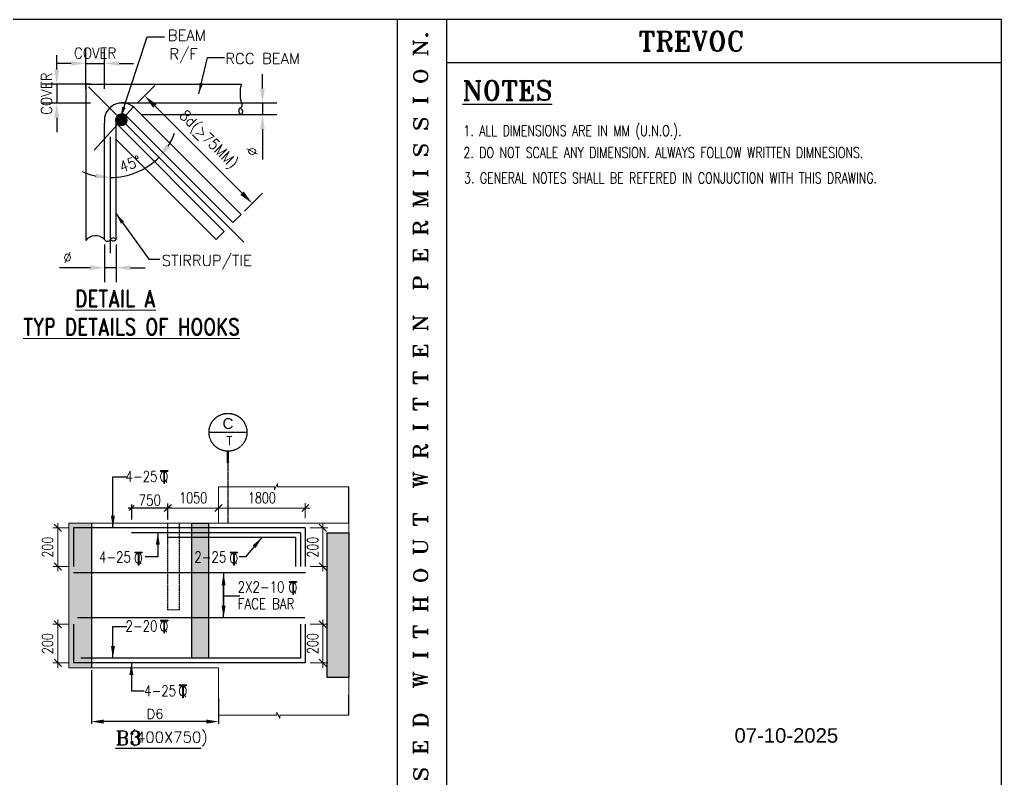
# Model space of a CAD drawing. Header units: millimetres. Extents: x 2061841 to 105821645, y -77612 to 48520811.
# Drawn here: x 2812265 to 2832622, y 43563 to 59297 of the extents above; entities that cross this region are included whole.
import ezdxf
from ezdxf.enums import TextEntityAlignment as Align

# ---------------------------------------------------------------- set-up
doc = ezdxf.new("R2010")
doc.units = ezdxf.units.MM
doc.header["$LTSCALE"] = 10
doc.header["$MEASUREMENT"] = 0
for name, pattern in [('$0$HIDDEN', [0.375, 0.25, -0.125]), ('AUDIT_I_161129175419-4', [0]), ('AUDIT_I_161129175419-5', [0]), ('BASEMENT COLUMN SETTING OUT-PART 2_R4$0$CENTER', [2, 1.25, -0.25, 0.25, -0.25]), ('CENTER', [2, 1.25, -0.25, 0.25, -0.25]), ('CENTER2', [1.125, 0.75, -0.125, 0.125, -0.125])]:
    doc.linetypes.add(name, pattern=pattern)
for name, color, linetype in [('A-ANNO-TEXT', 150, 'Continuous'), ('A-Grid-Tower', 8, 'CENTER'), ('BASEMENT COLUMN SETTING OUT-PART 2_R4$0$A-GRID-MAIN', 2, 'BASEMENT COLUMN SETTING OUT-PART 2_R4$0$CENTER'), ('BEAM', 4, 'Continuous'), ('BEAM HATCH', 252, 'Continuous'), ('BORDER', 5, 'Continuous'), ('DIM', 8, 'Continuous'), ('DIM1', 3, 'Continuous'), ('LEADER', 3, 'Continuous'), ('PF_CENTER', 5, 'CENTER2'), ('PF_PIERCAP', 3, 'Continuous'), ('REB', 4, 'Continuous'), ('REIN', 1, 'Continuous'), ('S-BEAM', 4, 'Continuous'), ('S-NITCH', 4, 'Continuous'), ('SHEET', 7, 'Continuous'), ('SHEET-TEXT', 7, 'Continuous'), ('VIN_BEAM', 4, 'Continuous')]:
    doc.layers.add(name, color=color, linetype=linetype)
for name, color, linetype, lineweight in [('GEN-LEDAR', 3, 'Continuous', 0), ('TEXT', 2, 'Continuous', 25), ('TEXT 3', 1, 'Continuous', 18), ('VIN_SLAB DIMENSION', 3, 'Continuous', 13)]:
    doc.layers.add(name, color=color, linetype=linetype, lineweight=lineweight)
doc.styles.add('200', font='romand.shx', dxfattribs={"width": 0.8, "height": 225})
doc.styles.add('ARIAL', font='arial.ttf')
doc.styles.add('BASEMENT COLUMN SETTING OUT-PART 2_R4$0$MAS-TXTL', font='arial.ttf', dxfattribs={"height": 200})
doc.styles.add('BASEMENT COLUMN SETTING OUT-PART 2_R4$0$MAS-TXTS', font='romans.shx', dxfattribs={"width": 0.8, "height": 180})
doc.styles.add('GRID', font='romand.shx')
doc.styles.add('PK', font='romand.shx', dxfattribs={"width": 0.7, "height": 225})
doc.styles.add('PRP 100', font='romand.shx', dxfattribs={"width": 0.75})
doc.styles.add('RD', font='romand.shx', dxfattribs={"width": 0.9, "height": 225})
doc.styles.add('ROMAND', font='romand', dxfattribs={"height": 200})
doc.styles.add('RT', font='romant.shx', dxfattribs={"height": 250})
doc.dimstyles.new('AR', dxfattribs={"dimtxt": 250, "dimasz": 300, "dimexe": 300, "dimexo": 100, "dimgap": 100, "dimtad": 1, "dimdec": 0, "dimdsep": 46, "dimtxsty": 'RD', "dimcen": 2.5, "dimdle": 100, "dimclrd": 3, "dimclre": 3, "dimclrt": 2, "dimadec": 0, "dimazin": 0, "dimtfac": 1, "dimtdec": 0, "dimtmove": 0, "dimatfit": 3, "dimfxl": 1, "dimtolj": 1, "dimtzin": 0, "dimarcsym": 0})
doc.dimstyles.new('dim', dxfattribs={"dimtxt": 225, "dimasz": 150, "dimexe": 100, "dimexo": 100, "dimgap": 100, "dimtad": 1, "dimdec": 0, "dimlfac": -1, "dimrnd": 5, "dimdsep": 46, "dimtxsty": 'PRP 100', "dimblk": 'OBLIQUE', "dimcen": 1.5, "dimdle": 100, "dimclrd": 3, "dimclre": 3, "dimclrt": 2, "dimadec": 0, "dimazin": 0, "dimtfac": 1, "dimtdec": 0, "dimtix": 1, "dimtmove": 0, "dimatfit": 3, "dimldrblk": 'OBLIQUE', "dimfxl": 200, "dimlwd": -1, "dimlwe": -1, "dimarcsym": 0})
doc.dimstyles.new('GR', dxfattribs={"dimtxt": 225, "dimasz": 100, "dimexe": 50, "dimexo": 50, "dimgap": 40, "dimtad": 1, "dimdec": 0, "dimzin": 0, "dimdsep": 46, "dimtxsty": 'RD', "dimblk1": 'OBLIQUE', "dimblk2": 'OBLIQUE', "dimsah": 1, "dimcen": 0, "dimdle": 100, "dimclrd": 3, "dimclre": 3, "dimclrt": 2, "dimadec": 0, "dimazin": 0, "dimtfac": 1, "dimtdec": 0, "dimtix": 1, "dimtmove": 0, "dimatfit": 3, "dimfxl": 1, "dimtolj": 1, "dimtzin": 0, "dimarcsym": 0})
doc.dimstyles.new('GR1', dxfattribs={"dimtxt": 225, "dimasz": 125, "dimexe": 125, "dimexo": 100, "dimgap": 50, "dimtad": 1, "dimdec": 0, "dimzin": 3, "dimdsep": 46, "dimtxsty": '200', "dimblk1": 'OBLIQUE', "dimblk2": 'OBLIQUE', "dimsah": 1, "dimcen": 0.0625, "dimdle": 125, "dimclrd": 3, "dimclre": 3, "dimclrt": 2, "dimadec": 0, "dimazin": 0, "dimtfac": 1, "dimtdec": 0, "dimtix": 1, "dimtmove": 0, "dimatfit": 3, "dimfxl": 1, "dimtolj": 1, "dimtzin": 0, "dimarcsym": 0})
doc.dimstyles.new('GR2', dxfattribs={"dimtxt": 225, "dimasz": 100, "dimexe": 75, "dimexo": 75, "dimgap": 50, "dimtad": 1, "dimdec": 0, "dimdsep": 46, "dimtxsty": '200', "dimblk1": 'OBLIQUE', "dimblk2": 'OBLIQUE', "dimsah": 1, "dimcen": 50, "dimdle": 75, "dimclrd": 3, "dimclre": 3, "dimclrt": 2, "dimadec": 0, "dimazin": 0, "dimtfac": 1, "dimtdec": 0, "dimtix": 1, "dimtmove": 0, "dimatfit": 3, "dimldrblk": 'OBLIQUE', "dimfxl": 1, "dimtolj": 1, "dimtzin": 0, "dimarcsym": 0})
doc.dimstyles.new('GRID', dxfattribs={"dimtxt": 300, "dimasz": 75, "dimexe": 50, "dimexo": 50, "dimgap": 60, "dimtad": 1, "dimdec": 0, "dimdsep": 46, "dimtxsty": 'GRID', "dimblk1": 'OBLIQUE', "dimblk2": 'OBLIQUE', "dimsah": 1, "dimcen": 2.5, "dimdle": 50, "dimclrd": 3, "dimclre": 3, "dimclrt": 2, "dimadec": 0, "dimazin": 0, "dimtfac": 1, "dimtdec": 0, "dimtmove": 0, "dimatfit": 3, "dimldrblk": 'OBLIQUE', "dimfxl": 1, "dimarcsym": 0})

# ---------------------------------------------------------------- blocks, each defined once
blk = doc.blocks.new('*D1997')
at = {"layer": 'Defpoints', "color": 0, "linetype": 'Continuous', "ltscale": 20, "transparency": 16777216}
for p in [(2813758, 45858, 0), (2816389, 45286, 20), (2813758, 44741)]:
    blk.add_point(p, dxfattribs=at)
at = {"layer": 'DIM1', "color": 3, "linetype": 'Continuous', "lineweight": -2, "ltscale": 20, "transparency": 16777216}
for p, q in [((2813758, 45808), (2813758, 44691)), ((2816389, 45236), (2816389, 44691)), ((2816139, 44741), (2814008, 44741))]:
    blk.add_line(p, q, dxfattribs=at)
at = {"layer": 'DIM1', "color": 3, "linetype": 'Continuous', "ltscale": 20, "transparency": 16777216}
for points in [[(2814008, 44783), (2814008, 44699), (2813758, 44741)], [(2816139, 44783), (2816139, 44699), (2816389, 44741)]]:
    blk.add_solid(points, dxfattribs=at)
at = {"layer": 'DIM1', "color": 2, "linetype": 'Continuous', "ltscale": 20, "transparency": 16777216, "insert": (2815074, 44901), "char_height": 200, "attachment_point": 5, "style": 'GRID'}
blk.add_mtext('D6', dxfattribs=at)
blk = doc.blocks.new('_Oblique')
at = {"color": 0, "linetype": 'ByBlock', "lineweight": -2}
blk.add_line((-0.5, -0.5), (0.5, 0.5), dxfattribs=at)
blk = doc.blocks.new('A$C33BE299A')
at = {"layer": 'SHEET', "color": 4, "style": 'ROMAND'}
for s, height, p in [('T', 170, (-16, 0)), ('Q', 125, (-14, 27))]:
    blk.add_text(s, height=height, dxfattribs=at).set_placement(p)
blk = doc.blocks.new('*D1818')
at = {"layer": 'Defpoints', "color": 0, "transparency": 16777216}
for p in [(2818188, 48758, 52), (2818188, 47958, 51), (2818554, 47958)]:
    blk.add_point(p, dxfattribs=at)
at = {"layer": 'VIN_SLAB DIMENSION', "color": 3, "transparency": 16777216}
for p, q in [((2818554, 48858), (2818554, 47858)), ((2818288, 48758), (2818654, 48758)), ((2818288, 47958), (2818654, 47958))]:
    blk.add_line(p, q, dxfattribs=at)
at = {"layer": 'VIN_SLAB DIMENSION', "color": 3, "transparency": 16777216, "xscale": 150, "yscale": 150, "zscale": 150}
for p, rotation in [((2818554, 48758), 90), ((2818554, 47958), 270)]:
    blk.add_blockref('_Oblique', p, dxfattribs=dict(at, rotation=rotation))
at = {"layer": 'VIN_SLAB DIMENSION', "color": 2, "transparency": 16777216, "insert": (2818342, 48358), "char_height": 225, "attachment_point": 5, "rotation": 90, "style": 'PRP 100'}
blk.add_mtext('200', dxfattribs=at)
blk = doc.blocks.new('OBLIQUE')
blk = doc.blocks.new('*D1819')
at = {"layer": 'Defpoints', "color": 0, "transparency": 16777216}
for p in [(2818188, 46758, 52), (2818188, 45958, 51), (2818554, 45958)]:
    blk.add_point(p, dxfattribs=at)
at = {"layer": 'VIN_SLAB DIMENSION', "color": 3, "transparency": 16777216}
for p, q in [((2818554, 46858), (2818554, 45858)), ((2818288, 46758), (2818654, 46758)), ((2818288, 45958), (2818654, 45958))]:
    blk.add_line(p, q, dxfattribs=at)
at = {"layer": 'VIN_SLAB DIMENSION', "color": 3, "transparency": 16777216, "xscale": 150, "yscale": 150, "zscale": 150}
for p, rotation in [((2818554, 46758), 90), ((2818554, 45958), 270)]:
    blk.add_blockref('_Oblique', p, dxfattribs=dict(at, rotation=rotation))
at = {"layer": 'VIN_SLAB DIMENSION', "color": 2, "transparency": 16777216, "insert": (2818342, 46358), "char_height": 225, "attachment_point": 5, "rotation": 90, "style": 'PRP 100'}
blk.add_mtext('200', dxfattribs=at)
blk = doc.blocks.new('*D1820')
at = {"layer": 'Defpoints', "color": 0, "transparency": 16777216}
for p in [(2815339, 49170), (2815339, 48858, 0), (2816389, 48858, 0)]:
    blk.add_point(p, dxfattribs=at)
at = {"layer": 'VIN_SLAB DIMENSION', "color": 3, "transparency": 16777216}
for p, q in [((2815339, 48958), (2815339, 49270)), ((2816389, 48958), (2816389, 49270)), ((2816489, 49170), (2815239, 49170))]:
    blk.add_line(p, q, dxfattribs=at)
at = {"layer": 'VIN_SLAB DIMENSION', "color": 3, "transparency": 16777216, "xscale": 150, "yscale": 150, "zscale": 150, "rotation": 180}
blk.add_blockref('_Oblique', (2815339, 49170), dxfattribs=at)
at = {"layer": 'VIN_SLAB DIMENSION', "color": 3, "transparency": 16777216, "xscale": 150, "yscale": 150, "zscale": 150}
blk.add_blockref('_Oblique', (2816389, 49170), dxfattribs=at)
at = {"layer": 'VIN_SLAB DIMENSION', "color": 2, "transparency": 16777216, "insert": (2815864, 49382), "char_height": 225, "attachment_point": 5, "style": 'PRP 100'}
blk.add_mtext('1050', dxfattribs=at)
blk = doc.blocks.new('*D1821')
at = {"layer": 'BEAM', "color": 3, "lineweight": -2, "transparency": 16777216}
for p, q in [((2815414, 49170), (2814514, 49170)), ((2814589, 48933), (2814589, 49245)), ((2815339, 48933), (2815339, 49245))]:
    blk.add_line(p, q, dxfattribs=at)
at = {"layer": 'Defpoints', "color": 0, "transparency": 16777216}
for p in [(2814589, 49170), (2814589, 48858, 0), (2815339, 48858, 0)]:
    blk.add_point(p, dxfattribs=at)
at = {"layer": 'BEAM', "color": 3, "lineweight": -2, "transparency": 16777216, "xscale": 100, "yscale": 100, "zscale": 100, "rotation": 180}
blk.add_blockref('_Oblique', (2814589, 49170), dxfattribs=at)
at = {"layer": 'BEAM', "color": 3, "lineweight": -2, "transparency": 16777216, "xscale": 100, "yscale": 100, "zscale": 100}
blk.add_blockref('_Oblique', (2815339, 49170), dxfattribs=at)
at = {"layer": 'BEAM', "color": 2, "transparency": 16777216, "insert": (2814964, 49332), "char_height": 225, "attachment_point": 5, "style": '200'}
blk.add_mtext('\\A1;750', dxfattribs=at)
blk = doc.blocks.new('*D1881')
at = {"layer": 'Defpoints', "color": 0, "transparency": 16777216}
for p in [(2816389, 49170), (2816389, 48858), (2818189, 48858)]:
    blk.add_point(p, dxfattribs=at)
at = {"layer": 'VIN_SLAB DIMENSION', "color": 3, "transparency": 16777216}
for p, q in [((2816389, 48958), (2816389, 49270)), ((2818189, 48958), (2818189, 49270)), ((2818289, 49170), (2816289, 49170))]:
    blk.add_line(p, q, dxfattribs=at)
at = {"layer": 'VIN_SLAB DIMENSION', "color": 3, "transparency": 16777216, "xscale": 150, "yscale": 150, "zscale": 150, "rotation": 180}
blk.add_blockref('_Oblique', (2816389, 49170), dxfattribs=at)
at = {"layer": 'VIN_SLAB DIMENSION', "color": 3, "transparency": 16777216, "xscale": 150, "yscale": 150, "zscale": 150}
blk.add_blockref('_Oblique', (2818189, 49170), dxfattribs=at)
at = {"layer": 'VIN_SLAB DIMENSION', "color": 2, "transparency": 16777216, "insert": (2817289, 49382), "char_height": 225, "attachment_point": 5, "style": 'PRP 100'}
blk.add_mtext('1800', dxfattribs=at)
blk = doc.blocks.new('*D1780')
at = {"layer": 'Defpoints', "color": 0, "linetype": 'AUDIT_I_161129175419-4', "ltscale": 0.25, "transparency": 16777216}
for p in [(2814026, 54737), (2814266, 54737), (2814266, 54152)]:
    blk.add_point(p, dxfattribs=at)
at = {"layer": 'DIM', "color": 3, "lineweight": -2, "ltscale": 0.25, "transparency": 16777216}
for p, q in [((2814026, 54637), (2814026, 53852)), ((2814266, 54637), (2814266, 53852)), ((2813726, 54152), (2813091, 54152)), ((2814266, 54152), (2814026, 54152)), ((2814566, 54152), (2814866, 54152))]:
    blk.add_line(p, q, dxfattribs=at)
at = {"layer": 'DIM', "color": 3, "linetype": 'AUDIT_I_161129175419-4', "ltscale": 0.25, "transparency": 16777216}
for points in [[(2813726, 54202), (2813726, 54102), (2814026, 54152)], [(2814566, 54202), (2814566, 54102), (2814266, 54152)]]:
    blk.add_solid(points, dxfattribs=at)
at = {"layer": 'DIM', "color": 2, "linetype": 'AUDIT_I_161129175419-4', "ltscale": 0.25, "transparency": 16777216, "insert": (2813259, 54365), "char_height": 225, "attachment_point": 5, "style": 'RD'}
blk.add_mtext('\\A1;%%C', dxfattribs=at)
blk = doc.blocks.new('*D1781')
at = {"layer": 'Defpoints', "color": 0, "linetype": 'AUDIT_I_161129175419-4', "ltscale": 0.25, "transparency": 16777216}
for p in [(2813779, 57816), (2814146, 56867), (2814859, 56215), (2816914, 54682), (2814146, 54451)]:
    blk.add_point(p, dxfattribs=at)
at = {"layer": 'DIM', "color": 3, "lineweight": -2, "ltscale": 0.25, "transparency": 16777216}
for start, end in [(327.0775, 339.155), (270, 315), (245.845, 257.9225)]:
    blk.add_arc((2814146, 57449), 1426, start, end, dxfattribs=at)
at = {"layer": 'DIM', "color": 3, "linetype": 'AUDIT_I_161129175419-4', "ltscale": 0.25, "transparency": 16777216}
for points in [[(2815382, 56643), (2815304, 56706), (2815155, 56441)], [(2813853, 56105), (2813843, 56005), (2814146, 56024)]]:
    blk.add_solid(points, dxfattribs=at)
at = {"layer": 'DIM', "color": 2, "linetype": 'AUDIT_I_161129175419-4', "ltscale": 0.25, "transparency": 16777216, "insert": (2814557, 56308), "char_height": 225, "attachment_point": 5, "rotation": 19.8002, "style": 'RD'}
blk.add_mtext('\\A1;45°', dxfattribs=at)
blk = doc.blocks.new('*D1782')
at = {"layer": 'Defpoints', "color": 0, "linetype": 'AUDIT_I_161129175419-4', "ltscale": 0.25, "transparency": 16777216}
for p in [(2814625, 57489), (2817089, 55487), (2816858, 55256)]:
    blk.add_point(p, dxfattribs=at)
at = {"layer": 'DIM', "color": 3, "lineweight": -2, "ltscale": 0.25, "transparency": 16777216}
for p, q in [((2814696, 57560), (2815068, 57932)), ((2815068, 57508), (2816877, 55699)), ((2816929, 55327), (2817301, 55699))]:
    blk.add_line(p, q, dxfattribs=at)
at = {"layer": 'DIM', "color": 3, "linetype": 'AUDIT_I_161129175419-4', "ltscale": 0.25, "transparency": 16777216}
for points in [[(2815103, 57543), (2815032, 57473), (2814856, 57720)], [(2816912, 55734), (2816841, 55664), (2817089, 55487)]]:
    blk.add_solid(points, dxfattribs=at)
at = {"layer": 'DIM', "color": 2, "linetype": 'AUDIT_I_161129175419-4', "ltscale": 0.25, "transparency": 16777216, "insert": (2816164, 56795), "char_height": 225, "attachment_point": 5, "rotation": 315, "style": 'RD'}
blk.add_mtext('\\A1;8d(>75MM)', dxfattribs=at)
blk = doc.blocks.new('*D1783')
at = {"layer": 'Defpoints', "color": 0, "linetype": 'AUDIT_I_161129175419-4', "ltscale": 0.25, "transparency": 16777216}
for p in [(2814026, 58390), (2813635, 57760), (2814026, 57760)]:
    blk.add_point(p, dxfattribs=at)
at = {"layer": 'DIM', "color": 3, "lineweight": -2, "ltscale": 0.25, "transparency": 16777216}
for p, q in [((2813635, 57860), (2813635, 58690)), ((2814026, 57860), (2814026, 58690)), ((2813335, 58390), (2813035, 58390)), ((2813635, 58390), (2814026, 58390)), ((2814326, 58390), (2814626, 58390))]:
    blk.add_line(p, q, dxfattribs=at)
at = {"layer": 'DIM', "color": 3, "linetype": 'AUDIT_I_161129175419-4', "ltscale": 0.25, "transparency": 16777216}
for points in [[(2813335, 58440), (2813335, 58340), (2813635, 58390)], [(2814326, 58440), (2814326, 58340), (2814026, 58390)]]:
    blk.add_solid(points, dxfattribs=at)
at = {"layer": 'DIM', "color": 2, "linetype": 'AUDIT_I_161129175419-4', "ltscale": 0.25, "transparency": 16777216, "insert": (2813831, 58603), "char_height": 225, "attachment_point": 5, "style": 'RD'}
blk.add_mtext('\\A1;COVER', dxfattribs=at)
blk = doc.blocks.new('*D1784')
at = {"layer": 'Defpoints', "color": 0, "linetype": 'AUDIT_I_161129175419-4', "ltscale": 0.25, "transparency": 16777216}
for p in [(2813835, 57960), (2813035, 57563), (2813835, 57563)]:
    blk.add_point(p, dxfattribs=at)
at = {"layer": 'DIM', "color": 3, "lineweight": -2, "ltscale": 0.25, "transparency": 16777216}
for p, q in [((2813035, 58260), (2813035, 58560)), ((2813735, 57960), (2812735, 57960)), ((2813035, 57960), (2813035, 57563)), ((2813735, 57563), (2812735, 57563)), ((2813035, 57263), (2813035, 56963))]:
    blk.add_line(p, q, dxfattribs=at)
at = {"layer": 'DIM', "color": 3, "linetype": 'AUDIT_I_161129175419-4', "ltscale": 0.25, "transparency": 16777216}
for points in [[(2812985, 58260), (2813085, 58260), (2813035, 57960)], [(2812985, 57263), (2813085, 57263), (2813035, 57563)]]:
    blk.add_solid(points, dxfattribs=at)
at = {"layer": 'DIM', "color": 2, "linetype": 'AUDIT_I_161129175419-4', "ltscale": 0.25, "transparency": 16777216, "insert": (2812822, 57762), "char_height": 225, "attachment_point": 5, "rotation": 90, "style": 'RD'}
blk.add_mtext('\\A1;COVER', dxfattribs=at)
blk = doc.blocks.new('*D1785')
at = {"layer": 'Defpoints', "color": 0, "linetype": 'AUDIT_I_161129175419-4', "ltscale": 0.25, "transparency": 16777216}
for p in [(2816635, 57569), (2817300, 57569), (2816635, 57329)]:
    blk.add_point(p, dxfattribs=at)
at = {"layer": 'DIM', "color": 3, "lineweight": -2, "ltscale": 0.25, "transparency": 16777216}
for p, q in [((2817300, 57869), (2817300, 58169)), ((2816735, 57569), (2817600, 57569)), ((2817300, 57569), (2817300, 57329)), ((2816735, 57329), (2817600, 57329)), ((2817300, 57029), (2817300, 56394))]:
    blk.add_line(p, q, dxfattribs=at)
at = {"layer": 'DIM', "color": 3, "linetype": 'AUDIT_I_161129175419-4', "ltscale": 0.25, "transparency": 16777216}
for points in [[(2817250, 57869), (2817350, 57869), (2817300, 57569)], [(2817250, 57029), (2817350, 57029), (2817300, 57329)]]:
    blk.add_solid(points, dxfattribs=at)
at = {"layer": 'DIM', "color": 2, "linetype": 'AUDIT_I_161129175419-4', "ltscale": 0.25, "transparency": 16777216, "insert": (2817088, 56562), "char_height": 225, "attachment_point": 5, "rotation": 90, "style": 'RD'}
blk.add_mtext('\\A1;%%C', dxfattribs=at)
blk = doc.blocks.new('BASEMENT COLUMN SETTING OUT-PART 2_R4$0$GRID TARGET1')
blk.add_wipeout([(393, -655), (392, -641), (392, -628), (390, -614), (389, -600), (387, -587), (384, -573), (381, -560), (377, -547), (373, -534), (369, -521), (364, -508), (359, -495), (353, -483), (347, -471), (340, -459), (333, -447), (325, -435), (318, -424), (309, -413), (301, -403), (292, -392), (282, -382), (273, -373), (263, -363), (252, -354), (242, -346), (231, -337), (220, -330), (208, -322), (196, -315), (184, -308), (172, -302), (160, -296), (147, -291), (134, -286), (121, -282), (108, -278), (95, -274), (82, -271), (68, -268), (55, -266), (41, -265), (27, -263), (14, -263), (0, -262), (-14, -263), (-27, -263), (-41, -265), (-55, -266), (-68, -268), (-82, -271), (-95, -274), (-108, -278), (-121, -282), (-134, -286), (-147, -291), (-160, -296), (-172, -302), (-184, -308), (-196, -315), (-208, -322), (-220, -330), (-231, -337), (-242, -346), (-252, -354), (-263, -363), (-273, -373), (-282, -382), (-292, -392), (-301, -403), (-309, -413), (-318, -424), (-325, -435), (-333, -447), (-340, -459), (-347, -471), (-353, -483), (-359, -495), (-364, -508), (-369, -521), (-373, -534), (-377, -547), (-381, -560), (-384, -573), (-387, -587), (-389, -600), (-390, -614), (-392, -628), (-392, -641), (-393, -655), (-392, -669), (-392, -682), (-390, -696), (-389, -710), (-387, -723), (-384, -737), (-381, -750), (-377, -763), (-373, -776), (-369, -789), (-364, -802), (-359, -815), (-353, -827), (-347, -839), (-340, -851), (-333, -863), (-325, -875), (-318, -886), (-309, -897), (-301, -907), (-292, -918), (-282, -928), (-273, -937), (-263, -947), (-252, -956), (-242, -964), (-231, -973), (-220, -981), (-208, -988), (-196, -995), (-184, -1002), (-172, -1008), (-160, -1014), (-147, -1019), (-134, -1024), (-121, -1028), (-108, -1032), (-95, -1036), (-82, -1039), (-68, -1042), (-55, -1044), (-41, -1046), (-27, -1047), (-14, -1047), (0, -1048), (14, -1047), (27, -1047), (41, -1046), (55, -1044), (68, -1042), (82, -1039), (95, -1036), (108, -1032), (121, -1028), (134, -1024), (147, -1019), (160, -1014), (172, -1008), (184, -1002), (196, -995), (208, -988), (220, -981), (231, -973), (242, -964), (252, -956), (263, -947), (273, -937), (282, -928), (292, -918), (301, -907), (309, -897), (318, -886), (325, -875), (333, -863), (340, -851), (347, -839), (353, -827), (359, -815), (364, -802), (369, -789), (373, -776), (377, -763), (381, -750), (384, -737), (387, -723), (389, -710), (390, -696), (392, -682), (392, -669)])
blk.add_line((-393, -655), (393, -655))
at = {"const_width": 48.8}
blk.add_lwpolyline([(0, -1048), (0, -1292)], dxfattribs=at)
blk.add_circle((0, -655), 393)
for tag, height, style, p in [('AS', 225, 'BASEMENT COLUMN SETTING OUT-PART 2_R4$0$MAS-TXTL', (0, -586)), ('REF', 180, 'BASEMENT COLUMN SETTING OUT-PART 2_R4$0$MAS-TXTS', (29, -925))]:
    blk.add_attdef(tag, text='', height=height, dxfattribs=dict(style=style)).set_placement(p, align=Align.CENTER)
blk = doc.blocks.new('*D1155')
at = {"layer": 'Defpoints', "color": 0, "transparency": 16777216}
for p in [(2813384, 48758, 52), (2813055, 47958), (2813384, 47958, 51)]:
    blk.add_point(p, dxfattribs=at)
at = {"layer": 'VIN_SLAB DIMENSION', "color": 3, "transparency": 16777216}
for p, q in [((2813055, 48858), (2813055, 47858)), ((2813284, 48758), (2812955, 48758)), ((2813284, 47958), (2812955, 47958))]:
    blk.add_line(p, q, dxfattribs=at)
at = {"layer": 'VIN_SLAB DIMENSION', "color": 3, "transparency": 16777216, "xscale": 150, "yscale": 150, "zscale": 150}
for p, rotation in [((2813055, 48758), 90), ((2813055, 47958), 270)]:
    blk.add_blockref('_Oblique', p, dxfattribs=dict(at, rotation=rotation))
at = {"layer": 'VIN_SLAB DIMENSION', "color": 2, "transparency": 16777216, "insert": (2812842, 48358), "char_height": 225, "attachment_point": 5, "rotation": 90, "style": 'PRP 100'}
blk.add_mtext('200', dxfattribs=at)
blk = doc.blocks.new('*D1156')
at = {"layer": 'Defpoints', "color": 0, "transparency": 16777216}
for p in [(2813384, 46758, 52), (2813055, 45958), (2813384, 45958, 51)]:
    blk.add_point(p, dxfattribs=at)
at = {"layer": 'VIN_SLAB DIMENSION', "color": 3, "transparency": 16777216}
for p, q in [((2813055, 46858), (2813055, 45858)), ((2813284, 46758), (2812955, 46758)), ((2813284, 45958), (2812955, 45958))]:
    blk.add_line(p, q, dxfattribs=at)
at = {"layer": 'VIN_SLAB DIMENSION', "color": 3, "transparency": 16777216, "xscale": 150, "yscale": 150, "zscale": 150}
for p, rotation in [((2813055, 46758), 90), ((2813055, 45958), 270)]:
    blk.add_blockref('_Oblique', p, dxfattribs=dict(at, rotation=rotation))
at = {"layer": 'VIN_SLAB DIMENSION', "color": 2, "transparency": 16777216, "insert": (2812842, 46358), "char_height": 225, "attachment_point": 5, "rotation": 90, "style": 'PRP 100'}
blk.add_mtext('200', dxfattribs=at)

msp = doc.modelspace()

# ---------------------------------------------------------------- hatches: boundary and pattern name
at = {"layer": 'BEAM HATCH'}
for points in [[(2813284.4, 48858.3), (2813758.3, 48858.3), (2813758.3, 45858.3), (2813284.4, 45858.3)], [(2815834.1, 48858.3), (2816184.4, 48858.3), (2816184.4, 46058.3), (2815834.1, 46058.3)], [(2818641.9, 48658.3), (2819089.4, 48658.3), (2819089.4, 45658.3), (2818641.9, 45658.3)]]:
    msp.add_hatch(color=252, dxfattribs=at).paths.add_polyline_path(points)

# ---------------------------------------------------------------- linework, layer by layer
at = {"layer": 'A-Grid-Tower', "color": 6}
msp.add_line((2816585.1, 50103.3, 0), (2816585.1, 48858.3, 0), dxfattribs=at)
at = {"layer": 'BEAM', "lineweight": 13}
for p, q in [((2817548.1, 49549.5, 0), (2817611.2, 49681.1, 0)), ((2817611.2, 49681.1, 0), (2817611.2, 49610.5, 0)), ((2816389.4, 49610.5, 0), (2816389.4, 48858.3, 0)), ((2816389.4, 49610.5, 0), (2817548.1, 49610.5, 0)), ((2817548.1, 49610.5, 0), (2817548.1, 49549.5, 0)), ((2817611.2, 49610.5, 0), (2819089.4, 49610.5, 18.7)), ((2813284.4, 48858.3, 0), (2813284.4, 45858.3, 0)), ((2819089.4, 48858.3, 0), (2813284.4, 48858.3, 0)), ((2819089.4, 45052.8, 0), (2819089.4, 48858.3, 0)), ((2815574.3, 47058.3, 0), (2815334.4, 47058.3, 0)), ((2816389.4, 45858.3, 0), (2813284.4, 45858.3, 0)), ((2816389.4, 44875.8, 0), (2816389.4, 45858.3, 0)), ((2816389.4, 44875.8, 0), (2817598.1, 44875.8, 0)), ((2817598.1, 44875.8, 0), (2817598.1, 44936.7, 0)), ((2817598.1, 44936.7, 0), (2817661.2, 44805.2, 0)), ((2817661.2, 44875.8, 0), (2819089.4, 44875.8, 18.7)), ((2817661.2, 44805.2, 0), (2817661.2, 44875.8, 0))]:
    msp.add_line(p, q, dxfattribs=at)
at = {"layer": 'BORDER'}
for p, q in [((2820100.8, -702.5), (2820100.8, 59297.5)), ((2821121.9, -702.5), (2821121.9, 59297.5)), ((2832621.9, 58403.8), (2821121.9, 58403.8))]:
    msp.add_line(p, q, dxfattribs=at)
msp.add_lwpolyline([(2742621.9, -702.5), (2832621.9, -702.5), (2832621.9, 59297.5), (2742621.9, 59297.5)], close=True, dxfattribs=at)
at = {"layer": 'LEADER', "color": 3}
msp.add_line((2816494, 47346.7, 0), (2816833.6, 47346.7, 0), dxfattribs=at)
at = {"layer": 'PF_CENTER', "color": 6, "linetype": 'CENTER', "ltscale": 800}
for p, q in [((2813693.8, 57901.9), (2816913.6, 54682)), ((2813810.7, 56593), (2814624.9, 57489.3)), ((2814146.3, 54451.5), (2814146.3, 56866.6))]:
    msp.add_line(p, q, dxfattribs=at)
at = {"layer": 'PF_PIERCAP', "linetype": 'AUDIT_I_161129175419-5', "ltscale": 800}
for q in [(2813635, 54717), (2816858.9, 57960.4)]:
    msp.add_line((2813635, 57960.4), q, dxfattribs=at)
at = {"layer": 'PF_PIERCAP', "linetype": 'AUDIT_I_161129175419-5'}
for centre, radius, start, end in [((2817643.1, 57764.7), 808.2, 165.99228, 194.00772), ((2813839.2, 54558.1), 258.7, 43.66302, 142.10885)]:
    msp.add_arc(centre, radius, start, end, dxfattribs=at)
at = {"layer": 'REB', "color": 1, "linetype": 'AUDIT_I_161129175419-5', "ltscale": 800}
for p, q in [((2814338.7, 57569.1), (2816858.9, 57569.1)), ((2814638.1, 57477.9), (2816858.9, 55257.1)), ((2814470.5, 57306.1), (2816689.2, 55087.4)), ((2814787, 57329.1), (2816858.9, 57329.1)), ((2814026.3, 54736.7), (2814026.3, 57151.8)), ((2814266.3, 54736.7), (2814266.3, 57161.7)), ((2814292.9, 57121.7), (2816508.2, 54906.4)), ((2814266.3, 56808.9), (2816338.5, 54736.7)), ((2816689.2, 55087.4), (2816858.9, 55257.1)), ((2816338.5, 54736.7), (2816508.2, 54906.4))]:
    msp.add_line(p, q, dxfattribs=at)
at = {"layer": 'REB', "color": 1, "linetype": 'AUDIT_I_161129175419-5', "const_width": 120}
msp.add_lwpolyline([(2814324.3, 57211.3, 1), (2814444.3, 57211.3, 1)], format="xyb", close=True, dxfattribs=at)
at = {"layer": 'REB', "color": 1, "linetype": 'AUDIT_I_161129175419-5'}
for centre, radius, start, end in [((2814391.2, 57204.2), 368.6, 47.94009, 188.16703), ((2816892.4, 57406.1), 83.9, 137.64628, 246.5215), ((2816822.3, 57388.7), 69.9, 301.54277, 86.29518), ((2816818.9, 57522.7), 61.2, 280.75927, 49.20636), ((2814384.3, 57211.4), 128.1, 42.30937, 224.44593), ((2814207, 54699.4), 70, 32.22187, 150.18899), ((2814087.1, 54772.1), 70.3, 210.22512, 327.36402), ((2814205.1, 54793), 83.2, 225.02008, 317.39078)]:
    msp.add_arc(centre, radius, start, end, dxfattribs=at)
at = {"layer": 'REIN'}
for p, q in [((2818188.5, 48758.3, 51.6), (2813384.4, 48758.3, 0)), ((2813384.4, 48758.3, 0), (2813384.4, 47958.3, 0)), ((2818088.5, 48658.3, 0), (2814584.5, 48658.3, 0)), ((2818088.5, 48758.3, 51.6), (2818088.5, 48758.3, 51.6)), ((2818088.5, 48658.3, 51.5), (2818088.5, 47958.3, 51.2)), ((2818188.5, 48758.3, 51.6), (2818188.5, 47958.3, 51.2)), ((2817988.5, 48558.3, 0), (2815340.3, 48558.3, 0)), ((2817988.5, 48558.3, 51.5), (2817988.5, 47958.3, 51.2)), ((2818192.7, 47825, 0), (2813384.4, 47825, 0)), ((2818177.7, 46891.6, 0), (2813465, 46891.6, 0)), ((2813384.4, 46758.3, 0), (2813384.4, 45958.3, 0)), ((2818088.5, 46758.3, 0.4), (2818088.5, 46058.3, 0)), ((2818188.5, 46758.3, 0.4), (2818188.5, 45958.3, 0)), ((2818088.5, 46058.3, 0), (2813533, 46058.3, 0)), ((2818188.5, 46058.3, 0), (2818188.5, 46058.3, 0)), ((2818188.5, 45958.3, 0), (2813384.4, 45958.3, 0)), ((2818088.5, 45958.3, 0), (2818088.5, 45958.3, 0))]:
    msp.add_line(p, q, dxfattribs=at)
at = {"layer": 'S-BEAM', "linetype": '$0$HIDDEN'}
for p, q in [((2815334.4, 48858.3, 0), (2815334.4, 47058.3, 0)), ((2815574.3, 48858.3, 0), (2815574.3, 47058.3, 0))]:
    msp.add_line(p, q, dxfattribs=at)
at = {"layer": 'S-NITCH'}
for p, q in [((2819089.4, 48858.3, 0), (2819089.1, 49610.5, 18.7)), ((2819089.4, 44875.8, 18.7), (2819089.4, 45290.9, 18.7))]:
    msp.add_line(p, q, dxfattribs=at)
at = {"layer": 'VIN_BEAM'}
msp.add_line((2813758.3, 48858.3, 0), (2813758.3, 45858.3, 0), dxfattribs=at)
at = {"layer": 'VIN_BEAM', "elevation": 0}
for points in [[(2815834.1, 48858.3), (2816184.4, 48858.3), (2816184.4, 46058.3), (2815834.1, 46058.3)], [(2818641.9, 48658.3), (2819089.4, 48658.3), (2819089.4, 45658.3), (2818641.9, 45658.3)]]:
    msp.add_lwpolyline(points, close=True, dxfattribs=at)

# ---------------------------------------------------------------- block references
at = {"layer": 'TEXT', "color": 2, "xscale": 1.600000001490116, "yscale": 1.600000001490116, "zscale": 1.600000001490116}
for p in [(2815185.8, 49677.1, 243658), (2817859, 47374.9, 243658), (2815185.8, 46574.1, 243658), (2815577.4, 45230.2, 243658)]:
    msp.add_blockref('A$C33BE299A', p, dxfattribs=at)
at = {"layer": 'TEXT', "color": 1, "xscale": 1.600000001490116, "yscale": 1.600000001490116, "zscale": 1.600000001490116}
for p in [(2814654.8, 47985.3, 243606.7), (2816631.9, 47985.3, 243606.7)]:
    msp.add_blockref('A$C33BE299A', p, dxfattribs=at)

# ---------------------------------------------------------------- texts
at = {"layer": 'A-ANNO-TEXT', "linetype": 'Continuous', "style": 'ARIAL'}
msp.add_text('07-10-2025', height=300.87, dxfattribs=at).set_placement((2827088.5, 44303.3, 1))
at = {"layer": 'SHEET-TEXT', "color": 1, "style": 'RT'}
for s, p in [('TREVOC', (2825095, 58648)), ('%%UNOTES', (2821446.6, 57625.1))]:
    msp.add_text(s, height=406.3, dxfattribs=at).set_placement(p)
at = {"layer": 'SHEET-TEXT', "color": 1, "style": 'RT', "width": 0.948496}
msp.add_text('T H I S   D R A W I N G   I S   P R O P E R T Y   O F   V I N T E C H   C O N S U L T A N T S  A N D  S H A L L  N O T  B E  R E P R O D U C E D  O R  U S E D  W I T H O U T  W R I T T E N  P E R M I S S I O N.', height=300, rotation=90, dxfattribs=at).set_placement((2820731.1, -312.6), (2820731.1, 59063.2), align=Align.FIT)
at = {"layer": 'TEXT', "color": 2, "linetype": 'AUDIT_I_161129175419-5', "style": 'RD'}
for s, p in [('BEAM', (2815336.8, 58859.3)), ('R/F', (2815370, 58472.8)), ('RCC BEAM', (2816528.3, 58377.7)), ('STIRRUP/TIE', (2815211.6, 54189.2))]:
    msp.add_text(s, height=225, dxfattribs=at).set_placement(p)
at = {"layer": 'TEXT', "style": 'RD', "width": 0.75}
for s, p in [('1. ALL DIMENSIONS ARE IN MM (U.N.O.).', (2821467.6, 56883.5)), ('2. DO NOT SCALE ANY DIMENSION. ALWAYS FOLLOW WRITTEN DIMNESIONS.', (2821467.6, 56430.3)), ('3. GENERAL NOTES SHALL BE REFERED IN CONJUCTION WITH THIS DRAWING.', (2821481.2, 55902.2))]:
    msp.add_text(s, height=221.785, dxfattribs=at).set_placement(p)
at = {"layer": 'TEXT', "color": 2, "linetype": 'AUDIT_I_161129175419-5', "style": 'RD'}
msp.add_text('-', height=225, rotation=315, dxfattribs=at).set_placement((2815755.3, 56866.9))
at = {"layer": 'TEXT', "color": 2, "style": 'PK', "width": 0.8}
for s, p in [('4-25', (2814460, 49712.1, -0.2)), ('4-25', (2813909.9, 48040.7, -51.5)), ('2-25', (2815887, 48040.7, -51.5)), ('2X2-10', (2816784.9, 47419.3, 0)), ('FACE BAR', (2816788.4, 47070.3, 0)), ('2-20', (2814460, 46609.2, -0.2)), ('4-25', (2814846.5, 45267, -0.2))]:
    msp.add_text(s, height=225, dxfattribs=at).set_placement(p)
at = {"layer": 'TEXT', "color": 1, "style": 'RT'}
msp.add_text('%%UB3      ', height=300, dxfattribs=at).set_placement((2815140.8, 44400.9, 0), align=Align.MIDDLE_CENTER)
at = {"layer": 'TEXT', "color": 2, "style": 'RD'}
msp.add_text('(400X750)', height=225, dxfattribs=at).set_placement((2814545.4, 44306.8, 0))
at = {"layer": 'TEXT 3', "linetype": 'AUDIT_I_161129175419-5', "ltscale": 30, "style": 'RD', "width": 0.8}
for s, p in [('%%UDETAIL A', (2813419.1, 53339.7)), ('%%UTYP DETAILS OF HOOKS', (2812341.6, 52752.4))]:
    msp.add_text(s, height=350, dxfattribs=at).set_placement(p)

# ---------------------------------------------------------------- dimensions: what is measured, and where the dimension line sits
at = {"layer": 'BEAM'}
dim = msp.add_linear_dim(base=(2814589.4, 49170), p1=(2815339.4, 48858.3, 0), p2=(2814589.4, 48858.3, 0), dimstyle='GR2', override={"dimldrblk": 'OBLIQUE'}, dxfattribs=at)
dim.commit()
dim.dimension.update_dxf_attribs({"geometry": '*D1821', "text_midpoint": (2814964.4, 49332.5)})
at = {"layer": 'DIM', "linetype": 'AUDIT_I_161129175419-4', "ltscale": 0.25}
for base, p1, p2, text, picture, middle in [((2814026.3, 58390.3), (2813635, 57760.4), (2814026.3, 57760.4), 'COVER', '*D1783', (2813830.6, 58390.3)), ((2814266.3, 54152.3), (2814026.3, 54736.7), (2814266.3, 54736.7), '%%C', '*D1780', (2813258.8, 54152.3))]:
    dim = msp.add_linear_dim(base=base, p1=p1, p2=p2, text=text, dimstyle='AR', override={"dimfxl": 1.25, "dimarcsym": 1}, dxfattribs=at)
    dim.commit()
    dim.dimension.update_dxf_attribs({"geometry": picture, "text_midpoint": middle, "dimtype": 160})
for base, p1, p2, text, picture, middle in [((2813034.7, 57563.2), (2813835, 57960.4), (2813835, 57563.2), 'COVER', '*D1784', (2813034.7, 57761.8)), ((2817300.3, 57569.1), (2816635.4, 57329.1), (2816635.4, 57569.1), '%%C', '*D1785', (2817300.3, 56561.6))]:
    dim = msp.add_linear_dim(base=base, p1=p1, p2=p2, angle=90, text=text, dimstyle='AR', override={"dimfxl": 1.25, "dimarcsym": 1}, dxfattribs=at)
    dim.commit()
    dim.dimension.update_dxf_attribs({"geometry": picture, "text_midpoint": middle, "dimtype": 160})
dim = msp.add_angular_dim_2l(base=(2814859.2, 56214.5), line1=((2814146.3, 54451.5), (2814146.3, 56866.6)), line2=((2813779.5, 57816.1), (2816913.6, 54682)), dimstyle='AR', override={"dimfxl": 1.25, "dimarcsym": 1}, dxfattribs=at)
dim.commit()
dim.dimension.update_dxf_attribs({"geometry": '*D1781', "text_midpoint": (2814629.3, 56107.8), "dimtype": 162})
dim = msp.add_aligned_dim(p1=(2814624.9, 57489.3), p2=(2816858, 55256.2), distance=326.2, text='8d(>75MM)', dimstyle='AR', override={"dimfxl": 1.25, "dimarcsym": 1}, dxfattribs=at)
dim.commit()
dim.dimension.update_dxf_attribs({"geometry": '*D1782', "text_midpoint": (2816164, 56795.4)})
at = {"layer": 'DIM1', "linetype": 'Continuous', "ltscale": 20}
dim = msp.add_linear_dim(base=(2813758.3, 44741, 0), p1=(2816389.4, 45286.5, 20.5), p2=(2813758.3, 45858.3, 0), angle=180, text='D6', dimstyle='GRID', override={"dimtxt": 200, "dimasz": 250, "dimtxsty": 'GRID', "dimsah": 0, "dimtmove": 1}, dxfattribs=at)
dim.commit()
dim.dimension.update_dxf_attribs({"geometry": '*D1997', "text_midpoint": (2815073.9, 44901, 0)})
at = {"layer": 'VIN_SLAB DIMENSION'}
dim = msp.add_linear_dim(base=(2815339.4, 49170), p1=(2816389.4, 48858.3, 0), p2=(2815339.4, 48858.3, 0), dimstyle='dim', dxfattribs=at)
dim.commit()
dim.dimension.update_dxf_attribs({"geometry": '*D1820', "text_midpoint": (2815864.4, 49382.5)})
dim = msp.add_linear_dim(base=(2816389.4, 49170, 0), p1=(2818189.4, 48858.3, 0), p2=(2816389.4, 48858.3, 0), angle=180, dimstyle='dim', dxfattribs=at)
dim.commit()
dim.dimension.update_dxf_attribs({"geometry": '*D1881', "text_midpoint": (2817289.4, 49382.5, 0)})
for base, p1, p2, picture, middle in [((2813054.6, 47958.3, 0), (2813384.4, 48758.3, 51.6), (2813384.4, 47958.3, 51.2), '*D1155', (2812842.1, 48358.3, 0)), ((2818554.2, 47958.3, 0), (2818188.5, 48758.3, 51.6), (2818188.5, 47958.3, 51.2), '*D1818', (2818341.7, 48358.3, 0)), ((2813054.6, 45958.3, 0), (2813384.4, 46758.3, 51.6), (2813384.4, 45958.3, 51.2), '*D1156', (2812842.1, 46358.3, 0)), ((2818554.2, 45958.3, -51.2), (2818188.5, 46758.3, 0.4), (2818188.5, 45958.3, 0), '*D1819', (2818341.7, 46358.3, -51.2))]:
    dim = msp.add_linear_dim(base=base, p1=p1, p2=p2, angle=90, text='200', dimstyle='dim', dxfattribs=at)
    dim.commit()
    dim.dimension.update_dxf_attribs({"geometry": picture, "text_midpoint": middle})

# ---------------------------------------------------------------- leaders
at = {"layer": 'GEN-LEDAR', "linetype": 'AUDIT_I_161129175419-5'}
for points in [[(2814356.5, 57264.4), (2814911, 58938.3), (2815266.6, 58938.3)], [(2815980.4, 57760.4), (2816159.3, 58509.8), (2816514.9, 58509.8)], [(2814266.3, 55272), (2814942.6, 54328), (2815174.2, 54328)]]:
    msp.add_leader(points, dimstyle='GR1', override={"dimasz": 225}, dxfattribs=at)
at = {"layer": 'LEADER', "color": 3}
for points in [[(2814199.1, 48758, 0), (2814199.1, 49819.1, 0), (2814486.4, 49819.1, 0)], [(2815130.4, 48658.3, 0), (2815130.4, 48155.5, 0), (2814866.4, 48155.5, 0)], [(2817289.5, 48558.3, 0), (2816946.3, 48155.5, 0), (2816814.3, 48155.5, 0)], [(2816494, 47817.6, 0), (2816494, 47017.6, 0)], [(2816494, 46891.7, 0), (2816494, 47691.7, 0)], [(2814199.1, 46058.3, 0), (2814199.1, 46716.1, 0), (2814486.4, 46716.1, 0)], [(2814582.7, 45958.3, 0), (2814582.7, 45381.1, 0), (2814847.9, 45381.1, 0)]]:
    msp.add_leader(points, dimstyle='GR', override={"dimasz": 250}, dxfattribs=at)

# ---------------------------------------------------------------- next in the draw order: block references
at = {"layer": 'BASEMENT COLUMN SETTING OUT-PART 2_R4$0$A-GRID-MAIN', "color": 240, "true_color": 0xed1f24}
msp.add_blockref('BASEMENT COLUMN SETTING OUT-PART 2_R4$0$GRID TARGET1', (2816585.1, 51395.1, 0), dxfattribs=at).add_auto_attribs({'REF': 'T', 'AS': 'C'})

doc.saveas('drawing.dxf')
